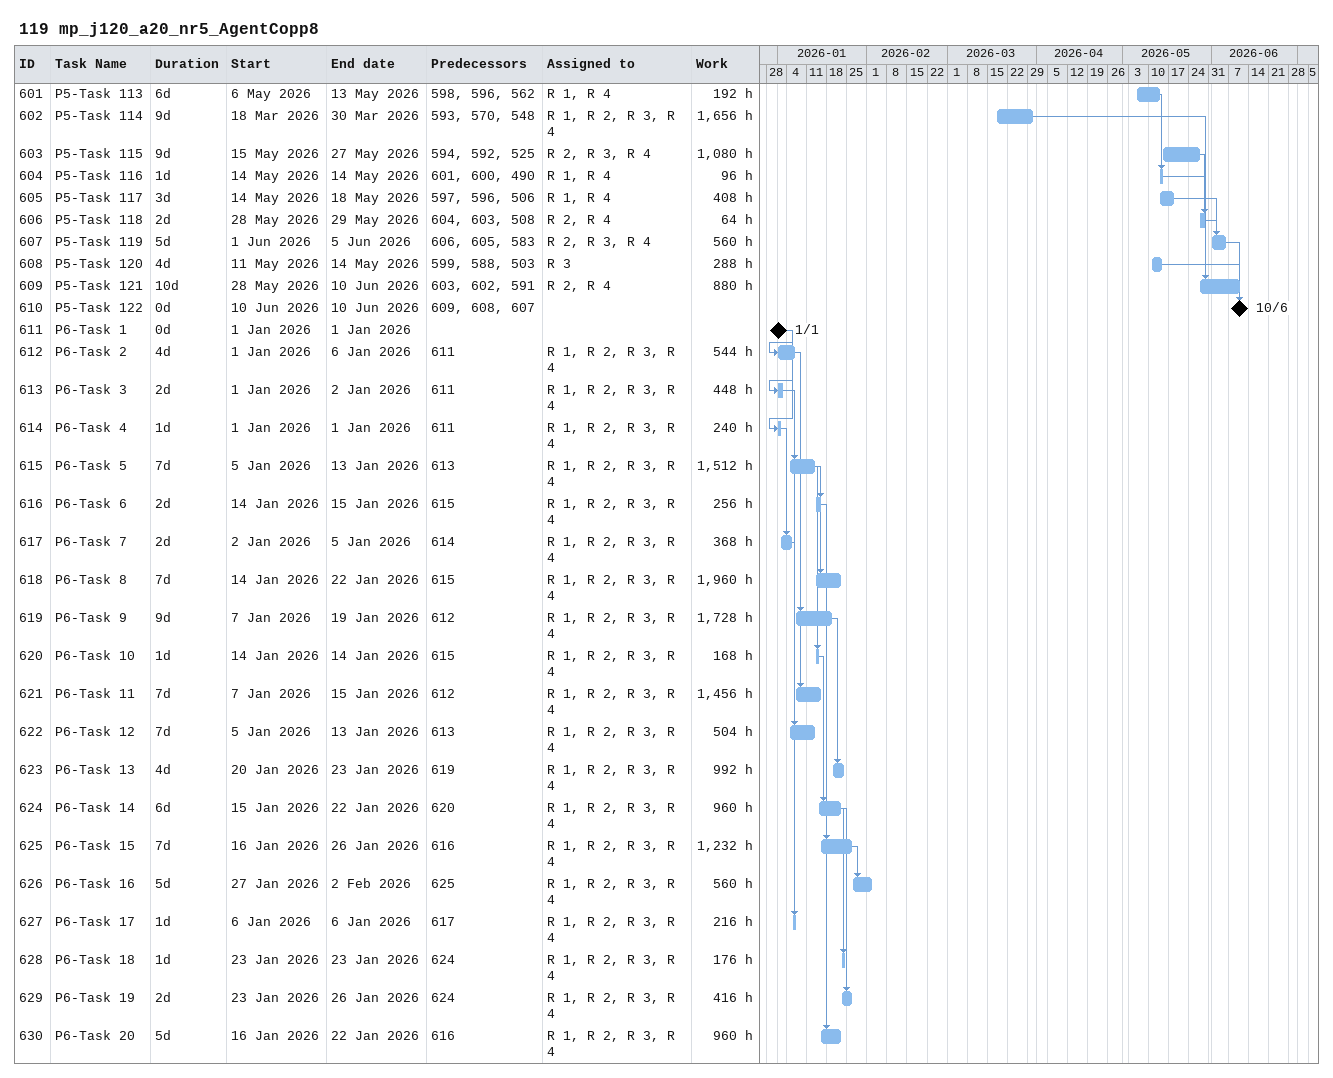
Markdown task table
119 mp_j120_a20_nr5_AgentCopp8

| ID | Task | Duration | Start | Finish | Predecessors | Resources | Work (h) |
|---|---|---|---|---|---|---|---|
| 601 | P5-Task 113 | 6d | 2026-05-06 | 2026-05-13 | 598, 596, 562 | R 1, R 4 | 192 |
| 602 | P5-Task 114 | 9d | 2026-03-18 | 2026-03-30 | 593, 570, 548 | R 1, R 2, R 3, R 4 | 1656 |
| 603 | P5-Task 115 | 9d | 2026-05-15 | 2026-05-27 | 594, 592, 525 | R 2, R 3, R 4 | 1080 |
| 604 | P5-Task 116 | 1d | 2026-05-14 | 2026-05-14 | 601, 600, 490 | R 1, R 4 | 96 |
| 605 | P5-Task 117 | 3d | 2026-05-14 | 2026-05-18 | 597, 596, 506 | R 1, R 4 | 408 |
| 606 | P5-Task 118 | 2d | 2026-05-28 | 2026-05-29 | 604, 603, 508 | R 2, R 4 | 64 |
| 607 | P5-Task 119 | 5d | 2026-06-01 | 2026-06-05 | 606, 605, 583 | R 2, R 3, R 4 | 560 |
| 608 | P5-Task 120 | 4d | 2026-05-11 | 2026-05-14 | 599, 588, 503 | R 3 | 288 |
| 609 | P5-Task 121 | 10d | 2026-05-28 | 2026-06-10 | 603, 602, 591 | R 2, R 4 | 880 |
| 610 | P5-Task 122 | 0d | 2026-06-10 | 2026-06-10 | 609, 608, 607 |  |  |
| 611 | P6-Task 1 | 0d | 2026-01-01 | 2026-01-01 |  |  |  |
| 612 | P6-Task 2 | 4d | 2026-01-01 | 2026-01-06 | 611 | R 1, R 2, R 3, R 4 | 544 |
| 613 | P6-Task 3 | 2d | 2026-01-01 | 2026-01-02 | 611 | R 1, R 2, R 3, R 4 | 448 |
| 614 | P6-Task 4 | 1d | 2026-01-01 | 2026-01-01 | 611 | R 1, R 2, R 3, R 4 | 240 |
| 615 | P6-Task 5 | 7d | 2026-01-05 | 2026-01-13 | 613 | R 1, R 2, R 3, R 4 | 1512 |
| 616 | P6-Task 6 | 2d | 2026-01-14 | 2026-01-15 | 615 | R 1, R 2, R 3, R 4 | 256 |
| 617 | P6-Task 7 | 2d | 2026-01-02 | 2026-01-05 | 614 | R 1, R 2, R 3, R 4 | 368 |
| 618 | P6-Task 8 | 7d | 2026-01-14 | 2026-01-22 | 615 | R 1, R 2, R 3, R 4 | 1960 |
| 619 | P6-Task 9 | 9d | 2026-01-07 | 2026-01-19 | 612 | R 1, R 2, R 3, R 4 | 1728 |
| 620 | P6-Task 10 | 1d | 2026-01-14 | 2026-01-14 | 615 | R 1, R 2, R 3, R 4 | 168 |
| 621 | P6-Task 11 | 7d | 2026-01-07 | 2026-01-15 | 612 | R 1, R 2, R 3, R 4 | 1456 |
| 622 | P6-Task 12 | 7d | 2026-01-05 | 2026-01-13 | 613 | R 1, R 2, R 3, R 4 | 504 |
| 623 | P6-Task 13 | 4d | 2026-01-20 | 2026-01-23 | 619 | R 1, R 2, R 3, R 4 | 992 |
| 624 | P6-Task 14 | 6d | 2026-01-15 | 2026-01-22 | 620 | R 1, R 2, R 3, R 4 | 960 |
| 625 | P6-Task 15 | 7d | 2026-01-16 | 2026-01-26 | 616 | R 1, R 2, R 3, R 4 | 1232 |
| 626 | P6-Task 16 | 5d | 2026-01-27 | 2026-02-02 | 625 | R 1, R 2, R 3, R 4 | 560 |
| 627 | P6-Task 17 | 1d | 2026-01-06 | 2026-01-06 | 617 | R 1, R 2, R 3, R 4 | 216 |
| 628 | P6-Task 18 | 1d | 2026-01-23 | 2026-01-23 | 624 | R 1, R 2, R 3, R 4 | 176 |
| 629 | P6-Task 19 | 2d | 2026-01-23 | 2026-01-26 | 624 | R 1, R 2, R 3, R 4 | 416 |
| 630 | P6-Task 20 | 5d | 2026-01-16 | 2026-01-22 | 616 | R 1, R 2, R 3, R 4 | 960 |
